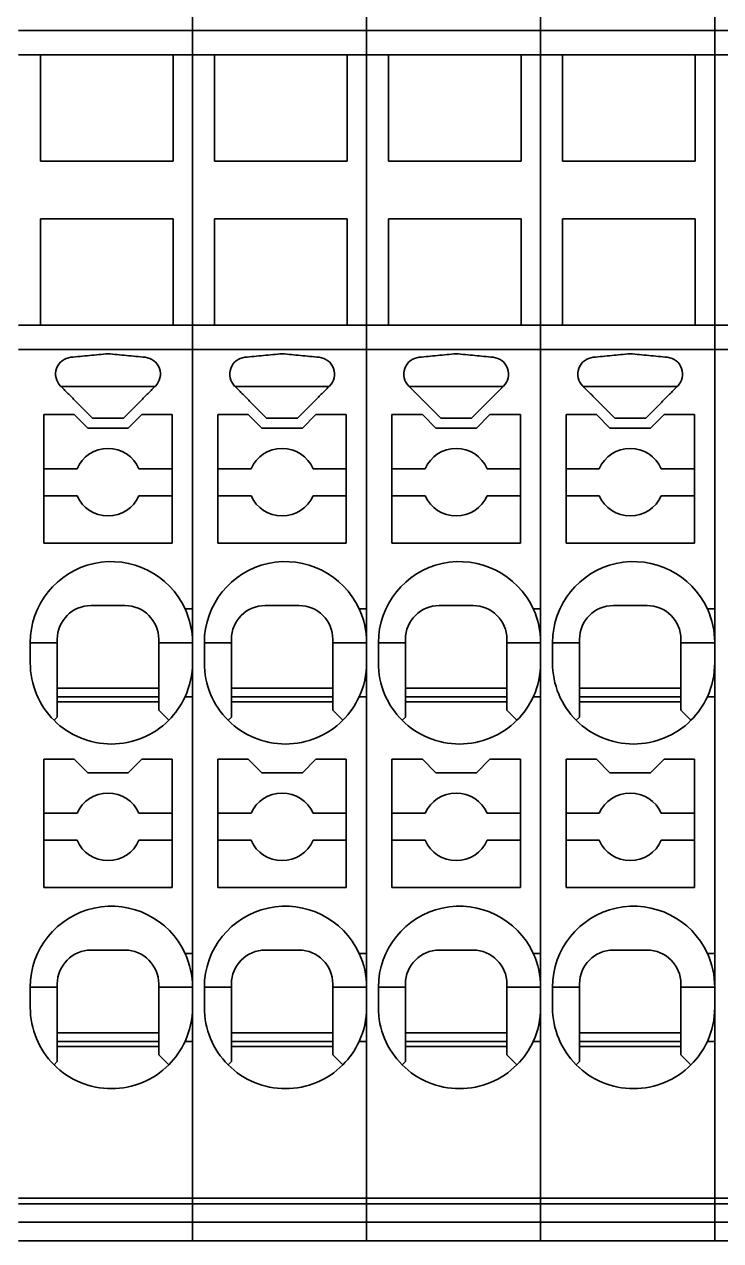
# Model space of a CAD drawing. Header units: millimetres. Extents: x 7 to 587, y 2 to 418.
# Drawn here: x 361.28 to 381.88, y 204.2 to 240.2 of the extents above; entities that cross this region are included whole.
import ezdxf

# ---------------------------------------------------------------- set-up
doc = ezdxf.new("R2010")
doc.units = ezdxf.units.MM
doc.layers.add('GR1_01', color=7, linetype='Continuous')

# ---------------------------------------------------------------- blocks, each defined once
blk = doc.blocks.new('BLKF077')
at = {"layer": 'GR1_01', "color": 3, "linetype": 'Continuous', "lineweight": 35}
for p, q in [((371.4, 240.451), (371.4, 240.018)), ((376.55, 240.35), (376.55, 240.018)), ((371.4, 240.018), (376.55, 240.018)), ((371.4, 240.018), (371.4, 239.3)), ((376.55, 240.018), (376.55, 239.3)), ((371.4, 231.3), (371.4, 239.3)), ((371.4, 239.3), (372.05, 239.3)), ((372.05, 239.3), (372.05, 236.15)), ((372.05, 239.3), (375.975, 239.3)), ((375.975, 236.15), (375.975, 239.3)), ((375.975, 239.3), (376.55, 239.3)), ((376.55, 231.3), (376.55, 239.3)), ((372.05, 236.15), (375.975, 236.15)), ((372.05, 234.45), (372.05, 231.3)), ((375.975, 234.45), (372.05, 234.45)), ((375.975, 231.3), (375.975, 234.45)), ((371.4, 231.3), (372.05, 231.3)), ((371.4, 231.3), (371.4, 230.582)), ((372.05, 231.3), (375.975, 231.3)), ((375.975, 231.3), (376.55, 231.3)), ((376.55, 231.3), (376.55, 230.582)), ((371.4, 205.456), (371.4, 230.582)), ((371.4, 230.582), (376.55, 230.582)), ((376.55, 222.9), (376.55, 230.582)), ((372.663, 229.48), (375.437, 229.48)), ((373.05, 228.65), (372.15, 228.65)), ((372.15, 228.65), (372.15, 227.05)), ((373.45, 228.25), (373.05, 228.65)), ((375.05, 228.65), (374.65, 228.25)), ((375.95, 228.65), (375.05, 228.65)), ((375.95, 227.05), (375.95, 228.65)), ((374.65, 228.25), (373.45, 228.25)), ((372.15, 227.05), (373.133, 227.05)), ((372.15, 227.05), (372.15, 226.25)), ((374.967, 227.05), (375.95, 227.05)), ((375.95, 226.25), (375.95, 227.05)), ((373.133, 226.25), (372.15, 226.25)), ((372.15, 226.25), (372.15, 224.85)), ((375.95, 226.25), (374.967, 226.25)), ((375.95, 224.85), (375.95, 226.25)), ((372.15, 224.85), (375.95, 224.85)), ((376.332, 222.9), (376.55, 222.9)), ((376.55, 222.9), (376.55, 221.9)), ((371.75, 221.3), (371.75, 221.9)), ((372.55, 221.9), (371.75, 221.9)), ((372.55, 222), (372.55, 221.9)), ((372.55, 220.55), (372.55, 221.9)), ((375.55, 222), (375.55, 221.9)), ((375.55, 221.9), (376.55, 221.9)), ((375.55, 220.55), (375.55, 221.9)), ((376.55, 221.3), (376.55, 221.9)), ((376.55, 220.3), (376.55, 221.3)), ((372.55, 220.55), (375.55, 220.55)), ((372.55, 220.3), (372.55, 220.55)), ((375.55, 220.3), (375.55, 220.55)), ((372.55, 220.3), (375.55, 220.3)), ((372.55, 220.15), (372.55, 220.3)), ((372.55, 219.7), (372.55, 220.15)), ((372.55, 220.15), (375.55, 220.15)), ((375.55, 220.15), (375.55, 220.3)), ((375.55, 219.9), (375.55, 220.15)), ((376.332, 220.3), (376.55, 220.3)), ((376.55, 212.7), (376.55, 220.3)), ((372.453, 219.603), (372.55, 219.7)), ((375.55, 219.9), (375.847, 219.603)), ((373.05, 218.45), (372.15, 218.45)), ((372.15, 218.45), (372.15, 216.85)), ((373.45, 218.05), (373.05, 218.45)), ((375.05, 218.45), (374.65, 218.05)), ((375.95, 218.45), (375.05, 218.45)), ((375.95, 216.85), (375.95, 218.45)), ((374.65, 218.05), (373.45, 218.05)), ((372.15, 216.85), (372.15, 216.05)), ((372.15, 216.85), (373.133, 216.85)), ((374.967, 216.85), (375.95, 216.85)), ((375.95, 216.05), (375.95, 216.85)), ((372.15, 216.05), (372.15, 214.65)), ((373.133, 216.05), (372.15, 216.05)), ((375.95, 216.05), (374.967, 216.05)), ((375.95, 214.65), (375.95, 216.05)), ((372.15, 214.65), (375.95, 214.65)), ((376.332, 212.7), (376.55, 212.7)), ((376.55, 212.7), (376.55, 211.7)), ((372.55, 211.7), (371.75, 211.7)), ((371.75, 211.1), (371.75, 211.7)), ((372.55, 211.8), (372.55, 211.7)), ((372.55, 210.35), (372.55, 211.7)), ((375.55, 211.8), (375.55, 211.7)), ((375.55, 211.7), (376.55, 211.7)), ((375.55, 210.35), (375.55, 211.7)), ((376.55, 211.1), (376.55, 211.7)), ((376.55, 210.1), (376.55, 211.1)), ((372.55, 210.1), (372.55, 210.35)), ((372.55, 210.35), (375.55, 210.35)), ((375.55, 210.1), (375.55, 210.35)), ((372.55, 210.1), (375.55, 210.1)), ((372.55, 209.95), (372.55, 210.1)), ((372.55, 209.95), (375.55, 209.95)), ((372.55, 209.5), (372.55, 209.95)), ((375.55, 209.95), (375.55, 210.1)), ((375.55, 209.7), (375.55, 209.95)), ((376.55, 210.1), (376.332, 210.1)), ((376.55, 208.3), (376.55, 210.1)), ((375.55, 209.7), (375.847, 209.403)), ((372.453, 209.403), (372.55, 209.5)), ((376.55, 208.3), (376.55, 205.456)), ((371.4, 205.287), (371.4, 205.456)), ((371.4, 205.456), (376.55, 205.456)), ((371.4, 205.287), (376.55, 205.287)), ((371.4, 204.748), (371.4, 205.287)), ((376.55, 205.287), (376.55, 205.456)), ((376.55, 204.748), (376.55, 205.287)), ((371.4, 204.2), (371.4, 204.748)), ((371.4, 204.748), (376.55, 204.748)), ((376.55, 204.2), (376.55, 204.748)), ((371.4, 204.2), (376.55, 204.2))]:
    blk.add_line(p, q, dxfattribs=at)
for centre, radius, start, end in [((373, 229.85), 0.5, 95.4406, 224.9997), ((375.1, 229.85), 0.5, 315, 84.5597), ((374.05, 226.65), 1, 23.5782, 156.4218), ((374.05, 226.65), 1, 203.5782, 336.4218), ((374.15, 221.9), 2.4, 24.6243, 180), ((373.55, 222), 1, 90, 180), ((374.55, 222), 1, 0, 90), ((374.15, 221.9), 2.4, 0, 24.6243), ((374.15, 221.3), 2.4, 180, 202.5819), ((374.15, 221.3), 2.4, 335.3757, 0), ((374.15, 221.3), 2.4, 202.5819, 225), ((374.15, 221.3), 2.4, 315, 335.3757), ((374.15, 221.3), 2.4, 225, 315), ((374.05, 216.45), 1, 23.5782, 156.4218), ((374.05, 216.45), 1, 203.5782, 336.4218), ((374.15, 211.7), 2.4, 24.6243, 180), ((373.55, 211.8), 1, 90, 180), ((374.55, 211.8), 1, 0, 90), ((374.15, 211.7), 2.4, 0, 24.6243), ((374.15, 211.1), 2.4, 180, 225), ((374.15, 211.1), 2.4, 335.3757, 0), ((374.15, 211.1), 2.4, 315, 335.3757), ((374.15, 211.1), 2.4, 225, 315)]:
    blk.add_arc(centre, radius, start, end, dxfattribs=at)
for points in [[(374.05, 230.452), (373.959, 230.444), (373.776, 230.426), (373.501, 230.4), (373.227, 230.374), (373.044, 230.356), (372.953, 230.348)], [(375.147, 230.348), (375.056, 230.356), (374.873, 230.374), (374.599, 230.4), (374.324, 230.426), (374.141, 230.444), (374.05, 230.452)], [(375.454, 229.496), (375.451, 229.494), (375.445, 229.488), (375.44, 229.483), (375.437, 229.48)], [(374.507, 228.55), (374.431, 228.55), (374.279, 228.55), (374.05, 228.55), (373.821, 228.55), (373.669, 228.55), (373.593, 228.55)]]:
    blk.add_open_spline(points, degree=3, dxfattribs=at)
for points, knots in [([(372.646, 229.496), (372.649, 229.494), (372.655, 229.488), (372.66, 229.483), (372.663, 229.48)], [0, 0, 0, 0, 0.01158126, 0.02316252, 0.02316252, 0.02316252, 0.02316252]), ([(372.663, 229.48), (372.739, 229.404), (372.891, 229.252), (373.122, 229.02), (373.356, 228.787), (373.514, 228.629), (373.593, 228.55)], [0, 0, 0, 0, 0.323038, 0.646076, 0.980696, 1.315315, 1.315315, 1.315315, 1.315315]), ([(375.437, 229.48), (375.361, 229.404), (375.209, 229.252), (374.978, 229.02), (374.744, 228.787), (374.586, 228.629), (374.507, 228.55)], [0, 0, 0, 0, 0.323038, 0.646076, 0.980696, 1.315315, 1.315315, 1.315315, 1.315315]), ([(373.55, 223), (373.59, 223), (373.665, 223), (373.78, 223), (373.899, 223), (374.029, 223), (374.163, 223), (374.297, 223), (374.426, 223), (374.509, 223), (374.55, 223)], [0, 0, 0, 0, 0.120263, 0.223255, 0.346586, 0.477449, 0.613456, 0.74891, 0.878338, 1, 1, 1, 1]), ([(373.55, 212.8), (373.592, 212.8), (373.667, 212.8), (373.782, 212.8), (373.899, 212.8), (374.029, 212.8), (374.163, 212.8), (374.297, 212.8), (374.426, 212.8), (374.509, 212.8), (374.55, 212.8)], [0, 0, 0, 0, 0.127458, 0.223255, 0.346586, 0.477449, 0.613456, 0.74891, 0.878338, 1, 1, 1, 1])]:
    blk.add_open_spline(points, degree=3, knots=knots, dxfattribs=at)
blk = doc.blocks.new('BLKF078')
at = {"layer": 'GR1_01', "color": 3, "linetype": 'Continuous', "lineweight": 35}
for p, q in [((366.25, 240.451), (366.25, 240.018)), ((371.4, 240.35), (371.4, 240.018)), ((366.25, 240.018), (371.4, 240.018)), ((366.25, 240.018), (366.25, 239.3)), ((371.4, 240.018), (371.4, 239.3)), ((366.25, 231.3), (366.25, 239.3)), ((366.25, 239.3), (366.9, 239.3)), ((366.9, 239.3), (366.9, 236.15)), ((366.9, 239.3), (370.825, 239.3)), ((370.825, 236.15), (370.825, 239.3)), ((370.825, 239.3), (371.4, 239.3)), ((371.4, 231.3), (371.4, 239.3)), ((366.9, 236.15), (370.825, 236.15)), ((366.9, 234.45), (366.9, 231.3)), ((370.825, 234.45), (366.9, 234.45)), ((370.825, 231.3), (370.825, 234.45)), ((366.25, 231.3), (366.9, 231.3)), ((366.25, 231.3), (366.25, 230.582)), ((366.9, 231.3), (370.825, 231.3)), ((370.825, 231.3), (371.4, 231.3)), ((371.4, 231.3), (371.4, 230.582)), ((366.25, 205.456), (366.25, 230.582)), ((366.25, 230.582), (371.4, 230.582)), ((371.4, 222.9), (371.4, 230.582)), ((367.513, 229.48), (370.287, 229.48)), ((367.9, 228.65), (367, 228.65)), ((367, 228.65), (367, 227.05)), ((368.3, 228.25), (367.9, 228.65)), ((369.9, 228.65), (369.5, 228.25)), ((370.8, 228.65), (369.9, 228.65)), ((370.8, 227.05), (370.8, 228.65)), ((369.5, 228.25), (368.3, 228.25)), ((367, 227.05), (367.983, 227.05)), ((367, 227.05), (367, 226.25)), ((369.817, 227.05), (370.8, 227.05)), ((370.8, 226.25), (370.8, 227.05)), ((367.983, 226.25), (367, 226.25)), ((367, 226.25), (367, 224.85)), ((370.8, 226.25), (369.817, 226.25)), ((370.8, 224.85), (370.8, 226.25)), ((367, 224.85), (370.8, 224.85)), ((371.182, 222.9), (371.4, 222.9)), ((371.4, 222.9), (371.4, 221.9)), ((366.6, 221.3), (366.6, 221.9)), ((367.4, 221.9), (366.6, 221.9)), ((367.4, 222), (367.4, 221.9)), ((367.4, 220.55), (367.4, 221.9)), ((370.4, 222), (370.4, 221.9)), ((370.4, 221.9), (371.4, 221.9)), ((370.4, 220.55), (370.4, 221.9)), ((371.4, 221.3), (371.4, 221.9)), ((371.4, 220.3), (371.4, 221.3)), ((367.4, 220.55), (370.4, 220.55)), ((367.4, 220.3), (367.4, 220.55)), ((370.4, 220.3), (370.4, 220.55)), ((367.4, 220.3), (370.4, 220.3)), ((367.4, 220.15), (367.4, 220.3)), ((367.4, 219.7), (367.4, 220.15)), ((367.4, 220.15), (370.4, 220.15)), ((370.4, 220.15), (370.4, 220.3)), ((370.4, 219.9), (370.4, 220.15)), ((371.182, 220.3), (371.4, 220.3)), ((371.4, 212.7), (371.4, 220.3)), ((367.303, 219.603), (367.4, 219.7)), ((370.4, 219.9), (370.697, 219.603)), ((367.9, 218.45), (367, 218.45)), ((367, 218.45), (367, 216.85)), ((368.3, 218.05), (367.9, 218.45)), ((369.9, 218.45), (369.5, 218.05)), ((370.8, 218.45), (369.9, 218.45)), ((370.8, 216.85), (370.8, 218.45)), ((369.5, 218.05), (368.3, 218.05)), ((367, 216.85), (367, 216.05)), ((367, 216.85), (367.983, 216.85)), ((369.817, 216.85), (370.8, 216.85)), ((370.8, 216.05), (370.8, 216.85)), ((367, 216.05), (367, 214.65)), ((367.983, 216.05), (367, 216.05)), ((370.8, 216.05), (369.817, 216.05)), ((370.8, 214.65), (370.8, 216.05)), ((367, 214.65), (370.8, 214.65)), ((371.182, 212.7), (371.4, 212.7)), ((371.4, 212.7), (371.4, 211.7)), ((367.4, 211.7), (366.6, 211.7)), ((366.6, 211.1), (366.6, 211.7)), ((367.4, 211.8), (367.4, 211.7)), ((367.4, 210.35), (367.4, 211.7)), ((370.4, 211.8), (370.4, 211.7)), ((370.4, 211.7), (371.4, 211.7)), ((370.4, 210.35), (370.4, 211.7)), ((371.4, 211.1), (371.4, 211.7)), ((371.4, 210.1), (371.4, 211.1)), ((367.4, 210.1), (367.4, 210.35)), ((367.4, 210.35), (370.4, 210.35)), ((370.4, 210.1), (370.4, 210.35)), ((367.4, 210.1), (370.4, 210.1)), ((367.4, 209.95), (367.4, 210.1)), ((367.4, 209.95), (370.4, 209.95)), ((367.4, 209.5), (367.4, 209.95)), ((370.4, 209.95), (370.4, 210.1)), ((370.4, 209.7), (370.4, 209.95)), ((371.4, 210.1), (371.182, 210.1)), ((371.4, 208.3), (371.4, 210.1)), ((370.4, 209.7), (370.697, 209.403)), ((367.303, 209.403), (367.4, 209.5)), ((371.4, 208.3), (371.4, 205.456)), ((366.25, 205.287), (366.25, 205.456)), ((366.25, 205.456), (371.4, 205.456)), ((366.25, 205.287), (371.4, 205.287)), ((366.25, 204.748), (366.25, 205.287)), ((371.4, 205.287), (371.4, 205.456)), ((371.4, 204.748), (371.4, 205.287)), ((366.25, 204.2), (366.25, 204.748)), ((366.25, 204.748), (371.4, 204.748)), ((371.4, 204.2), (371.4, 204.748)), ((366.25, 204.2), (371.4, 204.2))]:
    blk.add_line(p, q, dxfattribs=at)
for centre, radius, start, end in [((367.85, 229.85), 0.5, 95.4406, 224.9997), ((369.95, 229.85), 0.5, 315, 84.5597), ((368.9, 226.65), 1, 23.5782, 156.4218), ((368.9, 226.65), 1, 203.5782, 336.4218), ((369, 221.9), 2.4, 24.6243, 180), ((368.4, 222), 1, 90, 180), ((369.4, 222), 1, 0, 90), ((369, 221.9), 2.4, 0, 24.6243), ((369, 221.3), 2.4, 180, 202.5819), ((369, 221.3), 2.4, 335.3757, 0), ((369, 221.3), 2.4, 202.5819, 225), ((369, 221.3), 2.4, 315, 335.3757), ((369, 221.3), 2.4, 225, 315), ((368.9, 216.45), 1, 23.5782, 156.4218), ((368.9, 216.45), 1, 203.5782, 336.4218), ((369, 211.7), 2.4, 24.6243, 180), ((368.4, 211.8), 1, 90, 180), ((369.4, 211.8), 1, 0, 90), ((369, 211.7), 2.4, 0, 24.6243), ((369, 211.1), 2.4, 180, 225), ((369, 211.1), 2.4, 335.3757, 0), ((369, 211.1), 2.4, 315, 335.3757), ((369, 211.1), 2.4, 225, 315)]:
    blk.add_arc(centre, radius, start, end, dxfattribs=at)
for points in [[(368.9, 230.452), (368.809, 230.444), (368.626, 230.426), (368.351, 230.4), (368.077, 230.374), (367.894, 230.356), (367.803, 230.348)], [(369.997, 230.348), (369.906, 230.356), (369.723, 230.374), (369.449, 230.4), (369.174, 230.426), (368.991, 230.444), (368.9, 230.452)], [(370.304, 229.496), (370.301, 229.494), (370.295, 229.488), (370.29, 229.483), (370.287, 229.48)], [(369.357, 228.55), (369.281, 228.55), (369.129, 228.55), (368.9, 228.55), (368.671, 228.55), (368.519, 228.55), (368.443, 228.55)]]:
    blk.add_open_spline(points, degree=3, dxfattribs=at)
for points, knots in [([(367.496, 229.496), (367.499, 229.494), (367.505, 229.488), (367.51, 229.483), (367.513, 229.48)], [0, 0, 0, 0, 0.01158126, 0.02316252, 0.02316252, 0.02316252, 0.02316252]), ([(367.513, 229.48), (367.589, 229.404), (367.741, 229.252), (367.972, 229.02), (368.206, 228.787), (368.364, 228.629), (368.443, 228.55)], [0, 0, 0, 0, 0.323038, 0.646076, 0.980696, 1.315315, 1.315315, 1.315315, 1.315315]), ([(370.287, 229.48), (370.211, 229.404), (370.059, 229.252), (369.828, 229.02), (369.594, 228.787), (369.436, 228.629), (369.357, 228.55)], [0, 0, 0, 0, 0.323038, 0.646076, 0.980696, 1.315315, 1.315315, 1.315315, 1.315315]), ([(368.4, 223), (368.44, 223), (368.515, 223), (368.63, 223), (368.749, 223), (368.879, 223), (369.013, 223), (369.147, 223), (369.276, 223), (369.359, 223), (369.4, 223)], [0, 0, 0, 0, 0.120263, 0.223255, 0.346586, 0.477449, 0.613456, 0.74891, 0.878338, 1, 1, 1, 1]), ([(368.4, 212.8), (368.442, 212.8), (368.517, 212.8), (368.632, 212.8), (368.749, 212.8), (368.879, 212.8), (369.013, 212.8), (369.147, 212.8), (369.276, 212.8), (369.359, 212.8), (369.4, 212.8)], [0, 0, 0, 0, 0.127458, 0.223255, 0.346586, 0.477449, 0.613456, 0.74891, 0.878338, 1, 1, 1, 1])]:
    blk.add_open_spline(points, degree=3, knots=knots, dxfattribs=at)
blk = doc.blocks.new('BLKF079')
at = {"layer": 'GR1_01', "color": 3, "linetype": 'Continuous', "lineweight": 35}
for p, q in [((366.25, 240.35), (366.25, 240.018)), ((361.1, 240.018), (366.25, 240.018)), ((366.25, 240.018), (366.25, 239.3)), ((361.1, 239.3), (361.75, 239.3)), ((361.75, 239.3), (361.75, 236.15)), ((361.75, 239.3), (365.675, 239.3)), ((365.675, 236.15), (365.675, 239.3)), ((365.675, 239.3), (366.25, 239.3)), ((366.25, 231.3), (366.25, 239.3)), ((361.75, 236.15), (365.675, 236.15)), ((361.75, 234.45), (361.75, 231.3)), ((365.675, 234.45), (361.75, 234.45)), ((365.675, 231.3), (365.675, 234.45)), ((361.1, 231.3), (361.75, 231.3)), ((361.75, 231.3), (365.675, 231.3)), ((365.675, 231.3), (366.25, 231.3)), ((366.25, 231.3), (366.25, 230.582)), ((361.1, 230.582), (366.25, 230.582)), ((366.25, 222.9), (366.25, 230.582)), ((362.363, 229.48), (365.137, 229.48)), ((362.75, 228.65), (361.85, 228.65)), ((361.85, 228.65), (361.85, 227.05)), ((363.15, 228.25), (362.75, 228.65)), ((364.75, 228.65), (364.35, 228.25)), ((365.65, 228.65), (364.75, 228.65)), ((365.65, 227.05), (365.65, 228.65)), ((364.35, 228.25), (363.15, 228.25)), ((361.85, 227.05), (362.833, 227.05)), ((361.85, 227.05), (361.85, 226.25)), ((364.667, 227.05), (365.65, 227.05)), ((365.65, 226.25), (365.65, 227.05)), ((362.833, 226.25), (361.85, 226.25)), ((361.85, 226.25), (361.85, 224.85)), ((365.65, 226.25), (364.667, 226.25)), ((365.65, 224.85), (365.65, 226.25)), ((361.85, 224.85), (365.65, 224.85)), ((366.032, 222.9), (366.25, 222.9)), ((366.25, 222.9), (366.25, 221.9)), ((361.45, 221.3), (361.45, 221.9)), ((362.25, 221.9), (361.45, 221.9)), ((362.25, 222), (362.25, 221.9)), ((362.25, 220.55), (362.25, 221.9)), ((365.25, 222), (365.25, 221.9)), ((365.25, 221.9), (366.25, 221.9)), ((365.25, 220.55), (365.25, 221.9)), ((366.25, 221.3), (366.25, 221.9)), ((366.25, 220.3), (366.25, 221.3)), ((362.25, 220.55), (365.25, 220.55)), ((362.25, 220.3), (362.25, 220.55)), ((365.25, 220.3), (365.25, 220.55)), ((362.25, 220.3), (365.25, 220.3)), ((362.25, 220.15), (362.25, 220.3)), ((362.25, 219.7), (362.25, 220.15)), ((362.25, 220.15), (365.25, 220.15)), ((365.25, 220.15), (365.25, 220.3)), ((365.25, 219.9), (365.25, 220.15)), ((366.032, 220.3), (366.25, 220.3)), ((366.25, 212.7), (366.25, 220.3)), ((362.153, 219.603), (362.25, 219.7)), ((365.25, 219.9), (365.547, 219.603)), ((362.75, 218.45), (361.85, 218.45)), ((361.85, 218.45), (361.85, 216.85)), ((363.15, 218.05), (362.75, 218.45)), ((364.75, 218.45), (364.35, 218.05)), ((365.65, 218.45), (364.75, 218.45)), ((365.65, 216.85), (365.65, 218.45)), ((364.35, 218.05), (363.15, 218.05)), ((361.85, 216.85), (361.85, 216.05)), ((361.85, 216.85), (362.833, 216.85)), ((364.667, 216.85), (365.65, 216.85)), ((365.65, 216.05), (365.65, 216.85)), ((361.85, 216.05), (361.85, 214.65)), ((362.833, 216.05), (361.85, 216.05)), ((365.65, 216.05), (364.667, 216.05)), ((365.65, 214.65), (365.65, 216.05)), ((361.85, 214.65), (365.65, 214.65)), ((366.032, 212.7), (366.25, 212.7)), ((366.25, 212.7), (366.25, 211.7)), ((362.25, 211.7), (361.45, 211.7)), ((361.45, 211.1), (361.45, 211.7)), ((362.25, 211.8), (362.25, 211.7)), ((362.25, 210.35), (362.25, 211.7)), ((365.25, 211.8), (365.25, 211.7)), ((365.25, 211.7), (366.25, 211.7)), ((365.25, 210.35), (365.25, 211.7)), ((366.25, 211.1), (366.25, 211.7)), ((366.25, 210.1), (366.25, 211.1)), ((362.25, 210.1), (362.25, 210.35)), ((362.25, 210.35), (365.25, 210.35)), ((365.25, 210.1), (365.25, 210.35)), ((362.25, 210.1), (365.25, 210.1)), ((362.25, 209.95), (362.25, 210.1)), ((362.25, 209.95), (365.25, 209.95)), ((362.25, 209.5), (362.25, 209.95)), ((365.25, 209.95), (365.25, 210.1)), ((365.25, 209.7), (365.25, 209.95)), ((366.25, 210.1), (366.032, 210.1)), ((366.25, 208.3), (366.25, 210.1)), ((365.25, 209.7), (365.547, 209.403)), ((362.153, 209.403), (362.25, 209.5)), ((366.25, 208.3), (366.25, 205.456)), ((361.1, 205.456), (366.25, 205.456)), ((361.1, 205.287), (366.25, 205.287)), ((366.25, 205.287), (366.25, 205.456)), ((366.25, 204.748), (366.25, 205.287)), ((361.1, 204.748), (366.25, 204.748)), ((366.25, 204.2), (366.25, 204.748)), ((361.1, 204.2), (366.25, 204.2))]:
    blk.add_line(p, q, dxfattribs=at)
for centre, radius, start, end in [((362.7, 229.85), 0.5, 95.4406, 224.9997), ((364.8, 229.85), 0.5, 315, 84.5597), ((363.75, 226.65), 1, 23.5782, 156.4218), ((363.75, 226.65), 1, 203.5782, 336.4218), ((363.85, 221.9), 2.4, 24.6243, 180), ((363.25, 222), 1, 90, 180), ((364.25, 222), 1, 0, 90), ((363.85, 221.9), 2.4, 0, 24.6243), ((363.85, 221.3), 2.4, 180, 202.5819), ((363.85, 221.3), 2.4, 335.3757, 0), ((363.85, 221.3), 2.4, 202.5819, 225), ((363.85, 221.3), 2.4, 315, 335.3757), ((363.85, 221.3), 2.4, 225, 315), ((363.75, 216.45), 1, 23.5782, 156.4218), ((363.75, 216.45), 1, 203.5782, 336.4218), ((363.85, 211.7), 2.4, 24.6243, 180), ((363.25, 211.8), 1, 90, 180), ((364.25, 211.8), 1, 0, 90), ((363.85, 211.7), 2.4, 0, 24.6243), ((363.85, 211.1), 2.4, 180, 225), ((363.85, 211.1), 2.4, 335.3757, 0), ((363.85, 211.1), 2.4, 315, 335.3757), ((363.85, 211.1), 2.4, 225, 315)]:
    blk.add_arc(centre, radius, start, end, dxfattribs=at)
for points in [[(363.75, 230.452), (363.659, 230.444), (363.476, 230.426), (363.201, 230.4), (362.927, 230.374), (362.744, 230.356), (362.653, 230.348)], [(364.847, 230.348), (364.756, 230.356), (364.573, 230.374), (364.299, 230.4), (364.024, 230.426), (363.841, 230.444), (363.75, 230.452)], [(365.154, 229.496), (365.151, 229.494), (365.145, 229.488), (365.14, 229.483), (365.137, 229.48)], [(364.207, 228.55), (364.131, 228.55), (363.979, 228.55), (363.75, 228.55), (363.521, 228.55), (363.369, 228.55), (363.293, 228.55)]]:
    blk.add_open_spline(points, degree=3, dxfattribs=at)
for points, knots in [([(362.346, 229.496), (362.349, 229.494), (362.355, 229.488), (362.36, 229.483), (362.363, 229.48)], [0, 0, 0, 0, 0.01158126, 0.02316252, 0.02316252, 0.02316252, 0.02316252]), ([(362.363, 229.48), (362.439, 229.404), (362.591, 229.252), (362.822, 229.02), (363.056, 228.787), (363.214, 228.629), (363.293, 228.55)], [0, 0, 0, 0, 0.323038, 0.646076, 0.980696, 1.315315, 1.315315, 1.315315, 1.315315]), ([(365.137, 229.48), (365.061, 229.404), (364.909, 229.252), (364.678, 229.02), (364.444, 228.787), (364.286, 228.629), (364.207, 228.55)], [0, 0, 0, 0, 0.323038, 0.646076, 0.980696, 1.315315, 1.315315, 1.315315, 1.315315]), ([(363.25, 223), (363.29, 223), (363.365, 223), (363.48, 223), (363.599, 223), (363.729, 223), (363.863, 223), (363.997, 223), (364.126, 223), (364.209, 223), (364.25, 223)], [0, 0, 0, 0, 0.120263, 0.223255, 0.346586, 0.477449, 0.613456, 0.74891, 0.878338, 1, 1, 1, 1]), ([(363.25, 212.8), (363.292, 212.8), (363.367, 212.8), (363.482, 212.8), (363.599, 212.8), (363.729, 212.8), (363.863, 212.8), (363.997, 212.8), (364.126, 212.8), (364.209, 212.8), (364.25, 212.8)], [0, 0, 0, 0, 0.127458, 0.223255, 0.346586, 0.477449, 0.613456, 0.74891, 0.878338, 1, 1, 1, 1])]:
    blk.add_open_spline(points, degree=3, knots=knots, dxfattribs=at)
blk = doc.blocks.new('BLKF076')
at = {"layer": 'GR1_01', "color": 3, "linetype": 'Continuous', "lineweight": 35}
for name in ['BLKF079', 'BLKF078', 'BLKF077']:
    blk.add_blockref(name, (0, 0), dxfattribs=at)
blk = doc.blocks.new('BLKF091')
at = {"layer": 'GR1_01', "color": 3, "linetype": 'Continuous', "lineweight": 35}
for p, q in [((381.7, 240.451), (381.7, 240.018)), ((381.7, 240.018), (386.85, 240.018)), ((381.7, 240.018), (381.7, 239.3)), ((381.7, 231.3), (381.7, 239.3)), ((381.7, 239.3), (382.35, 239.3)), ((381.7, 231.3), (382.35, 231.3)), ((381.7, 231.3), (381.7, 230.582)), ((381.7, 205.456), (381.7, 230.582)), ((381.7, 230.582), (386.85, 230.582)), ((381.7, 205.287), (381.7, 205.456)), ((381.7, 205.456), (386.85, 205.456)), ((381.7, 205.287), (386.85, 205.287)), ((381.7, 204.748), (381.7, 205.287)), ((381.7, 204.2), (381.7, 204.748)), ((381.7, 204.748), (386.85, 204.748)), ((381.7, 204.2), (386.85, 204.2))]:
    blk.add_line(p, q, dxfattribs=at)
blk = doc.blocks.new('BLKF092')
at = {"layer": 'GR1_01', "color": 3, "linetype": 'Continuous', "lineweight": 35}
for p, q in [((376.55, 240.451), (376.55, 240.018)), ((381.7, 240.35), (381.7, 240.018)), ((376.55, 240.018), (381.7, 240.018)), ((376.55, 240.018), (376.55, 239.3)), ((381.7, 240.018), (381.7, 239.3)), ((376.55, 231.3), (376.55, 239.3)), ((376.55, 239.3), (377.2, 239.3)), ((377.2, 239.3), (377.2, 236.15)), ((377.2, 239.3), (381.125, 239.3)), ((381.125, 236.15), (381.125, 239.3)), ((381.125, 239.3), (381.7, 239.3)), ((381.7, 231.3), (381.7, 239.3)), ((377.2, 236.15), (381.125, 236.15)), ((377.2, 234.45), (377.2, 231.3)), ((381.125, 234.45), (377.2, 234.45)), ((381.125, 231.3), (381.125, 234.45)), ((376.55, 231.3), (377.2, 231.3)), ((376.55, 231.3), (376.55, 230.582)), ((377.2, 231.3), (381.125, 231.3)), ((381.125, 231.3), (381.7, 231.3)), ((381.7, 231.3), (381.7, 230.582)), ((376.55, 205.456), (376.55, 230.582)), ((376.55, 230.582), (381.7, 230.582)), ((381.7, 222.9), (381.7, 230.582)), ((377.813, 229.48), (380.587, 229.48)), ((378.2, 228.65), (377.3, 228.65)), ((377.3, 228.65), (377.3, 227.05)), ((378.6, 228.25), (378.2, 228.65)), ((380.2, 228.65), (379.8, 228.25)), ((381.1, 228.65), (380.2, 228.65)), ((381.1, 227.05), (381.1, 228.65)), ((379.8, 228.25), (378.6, 228.25)), ((377.3, 227.05), (378.283, 227.05)), ((377.3, 227.05), (377.3, 226.25)), ((380.117, 227.05), (381.1, 227.05)), ((381.1, 226.25), (381.1, 227.05)), ((378.283, 226.25), (377.3, 226.25)), ((377.3, 226.25), (377.3, 224.85)), ((381.1, 226.25), (380.117, 226.25)), ((381.1, 224.85), (381.1, 226.25)), ((377.3, 224.85), (381.1, 224.85)), ((381.482, 222.9), (381.7, 222.9)), ((381.7, 222.9), (381.7, 221.9)), ((376.9, 221.3), (376.9, 221.9)), ((377.7, 221.9), (376.9, 221.9)), ((377.7, 222), (377.7, 221.9)), ((377.7, 220.55), (377.7, 221.9)), ((380.7, 222), (380.7, 221.9)), ((380.7, 221.9), (381.7, 221.9)), ((380.7, 220.55), (380.7, 221.9)), ((381.7, 221.3), (381.7, 221.9)), ((381.7, 220.3), (381.7, 221.3)), ((377.7, 220.55), (380.7, 220.55)), ((377.7, 220.3), (377.7, 220.55)), ((380.7, 220.3), (380.7, 220.55)), ((377.7, 220.3), (380.7, 220.3)), ((377.7, 220.15), (377.7, 220.3)), ((377.7, 219.7), (377.7, 220.15)), ((377.7, 220.15), (380.7, 220.15)), ((380.7, 220.15), (380.7, 220.3)), ((380.7, 219.9), (380.7, 220.15)), ((381.482, 220.3), (381.7, 220.3)), ((381.7, 212.7), (381.7, 220.3)), ((377.603, 219.603), (377.7, 219.7)), ((380.7, 219.9), (380.997, 219.603)), ((378.2, 218.45), (377.3, 218.45)), ((377.3, 218.45), (377.3, 216.85)), ((378.6, 218.05), (378.2, 218.45)), ((380.2, 218.45), (379.8, 218.05)), ((381.1, 218.45), (380.2, 218.45)), ((381.1, 216.85), (381.1, 218.45)), ((379.8, 218.05), (378.6, 218.05)), ((377.3, 216.85), (377.3, 216.05)), ((377.3, 216.85), (378.283, 216.85)), ((380.117, 216.85), (381.1, 216.85)), ((381.1, 216.05), (381.1, 216.85)), ((377.3, 216.05), (377.3, 214.65)), ((378.283, 216.05), (377.3, 216.05)), ((381.1, 216.05), (380.117, 216.05)), ((381.1, 214.65), (381.1, 216.05)), ((377.3, 214.65), (381.1, 214.65)), ((381.482, 212.7), (381.7, 212.7)), ((381.7, 212.7), (381.7, 211.7)), ((377.7, 211.7), (376.9, 211.7)), ((376.9, 211.1), (376.9, 211.7)), ((377.7, 211.8), (377.7, 211.7)), ((377.7, 210.35), (377.7, 211.7)), ((380.7, 211.8), (380.7, 211.7)), ((380.7, 211.7), (381.7, 211.7)), ((380.7, 210.35), (380.7, 211.7)), ((381.7, 211.1), (381.7, 211.7)), ((381.7, 210.1), (381.7, 211.1)), ((377.7, 210.1), (377.7, 210.35)), ((377.7, 210.35), (380.7, 210.35)), ((380.7, 210.1), (380.7, 210.35)), ((377.7, 210.1), (380.7, 210.1)), ((377.7, 209.95), (377.7, 210.1)), ((377.7, 209.95), (380.7, 209.95)), ((377.7, 209.5), (377.7, 209.95)), ((380.7, 209.95), (380.7, 210.1)), ((380.7, 209.7), (380.7, 209.95)), ((381.7, 210.1), (381.482, 210.1)), ((381.7, 208.3), (381.7, 210.1)), ((380.7, 209.7), (380.997, 209.403)), ((377.603, 209.403), (377.7, 209.5)), ((381.7, 208.3), (381.7, 205.456)), ((376.55, 205.287), (376.55, 205.456)), ((376.55, 205.456), (381.7, 205.456)), ((376.55, 205.287), (381.7, 205.287)), ((376.55, 204.748), (376.55, 205.287)), ((381.7, 205.287), (381.7, 205.456)), ((381.7, 204.748), (381.7, 205.287)), ((376.55, 204.2), (376.55, 204.748)), ((376.55, 204.748), (381.7, 204.748)), ((381.7, 204.2), (381.7, 204.748)), ((376.55, 204.2), (381.7, 204.2))]:
    blk.add_line(p, q, dxfattribs=at)
for centre, radius, start, end in [((378.15, 229.85), 0.5, 95.4406, 224.9997), ((380.25, 229.85), 0.5, 315, 84.5597), ((379.2, 226.65), 1, 23.5782, 156.4218), ((379.2, 226.65), 1, 203.5782, 336.4218), ((379.3, 221.9), 2.4, 24.6243, 180), ((378.7, 222), 1, 90, 180), ((379.7, 222), 1, 0, 90), ((379.3, 221.9), 2.4, 0, 24.6243), ((379.3, 221.3), 2.4, 180, 202.5819), ((379.3, 221.3), 2.4, 335.3757, 0), ((379.3, 221.3), 2.4, 202.5819, 225), ((379.3, 221.3), 2.4, 315, 335.3757), ((379.3, 221.3), 2.4, 225, 315), ((379.2, 216.45), 1, 23.5782, 156.4218), ((379.2, 216.45), 1, 203.5782, 336.4218), ((379.3, 211.7), 2.4, 24.6243, 180), ((378.7, 211.8), 1, 90, 180), ((379.7, 211.8), 1, 0, 90), ((379.3, 211.7), 2.4, 0, 24.6243), ((379.3, 211.1), 2.4, 180, 225), ((379.3, 211.1), 2.4, 335.3757, 0), ((379.3, 211.1), 2.4, 315, 335.3757), ((379.3, 211.1), 2.4, 225, 315)]:
    blk.add_arc(centre, radius, start, end, dxfattribs=at)
for points in [[(379.2, 230.452), (379.109, 230.444), (378.926, 230.426), (378.651, 230.4), (378.377, 230.374), (378.194, 230.356), (378.103, 230.348)], [(380.297, 230.348), (380.206, 230.356), (380.023, 230.374), (379.749, 230.4), (379.474, 230.426), (379.291, 230.444), (379.2, 230.452)], [(380.604, 229.496), (380.601, 229.494), (380.595, 229.488), (380.59, 229.483), (380.587, 229.48)], [(379.657, 228.55), (379.581, 228.55), (379.429, 228.55), (379.2, 228.55), (378.971, 228.55), (378.819, 228.55), (378.743, 228.55)]]:
    blk.add_open_spline(points, degree=3, dxfattribs=at)
for points, knots in [([(377.796, 229.496), (377.799, 229.494), (377.805, 229.488), (377.81, 229.483), (377.813, 229.48)], [0, 0, 0, 0, 0.01158126, 0.02316252, 0.02316252, 0.02316252, 0.02316252]), ([(377.813, 229.48), (377.889, 229.404), (378.041, 229.252), (378.272, 229.02), (378.506, 228.787), (378.664, 228.629), (378.743, 228.55)], [0, 0, 0, 0, 0.323038, 0.646076, 0.980696, 1.315315, 1.315315, 1.315315, 1.315315]), ([(380.587, 229.48), (380.511, 229.404), (380.359, 229.252), (380.128, 229.02), (379.894, 228.787), (379.736, 228.629), (379.657, 228.55)], [0, 0, 0, 0, 0.323038, 0.646076, 0.980696, 1.315315, 1.315315, 1.315315, 1.315315]), ([(378.7, 223), (378.74, 223), (378.815, 223), (378.93, 223), (379.049, 223), (379.179, 223), (379.313, 223), (379.447, 223), (379.576, 223), (379.659, 223), (379.7, 223)], [0, 0, 0, 0, 0.120263, 0.223255, 0.346586, 0.477449, 0.613456, 0.74891, 0.878338, 1, 1, 1, 1]), ([(378.7, 212.8), (378.742, 212.8), (378.817, 212.8), (378.932, 212.8), (379.049, 212.8), (379.179, 212.8), (379.313, 212.8), (379.447, 212.8), (379.576, 212.8), (379.659, 212.8), (379.7, 212.8)], [0, 0, 0, 0, 0.127458, 0.223255, 0.346586, 0.477449, 0.613456, 0.74891, 0.878338, 1, 1, 1, 1])]:
    blk.add_open_spline(points, degree=3, knots=knots, dxfattribs=at)
blk = doc.blocks.new('BLKF087')
at = {"layer": 'GR1_01', "color": 3, "linetype": 'Continuous', "lineweight": 35}
for name in ['BLKF092', 'BLKF091']:
    blk.add_blockref(name, (0, 0), dxfattribs=at)

msp = doc.modelspace()

# ---------------------------------------------------------------- block references
at = {"layer": 'GR1_01', "color": 3, "linetype": 'Continuous', "lineweight": 35}
for name in ['BLKF076', 'BLKF087']:
    msp.add_blockref(name, (0, 0), dxfattribs=at)

doc.saveas('drawing.dxf')
